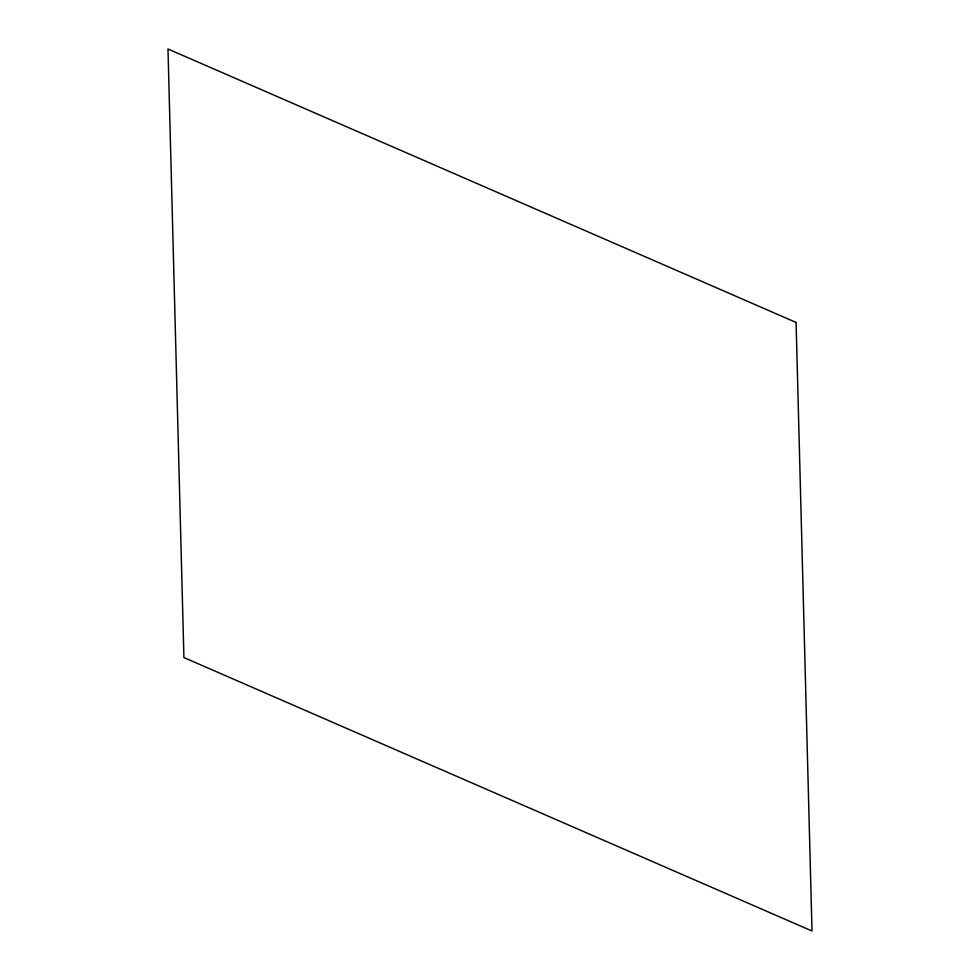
<?xml version="1.0" encoding="UTF-8"?>
<svg xmlns="http://www.w3.org/2000/svg" width="980" height="980" viewBox="0 0 980 980"><rect width="100%" height="100%" fill="white"/><g stroke="black" fill="none" stroke-linecap="round" stroke-linejoin="round"><path stroke-width="1.47" d="M796.079 322.445L167.984 49L183.922 657.556L812.016 931L796.079 322.445"/></g></svg>
